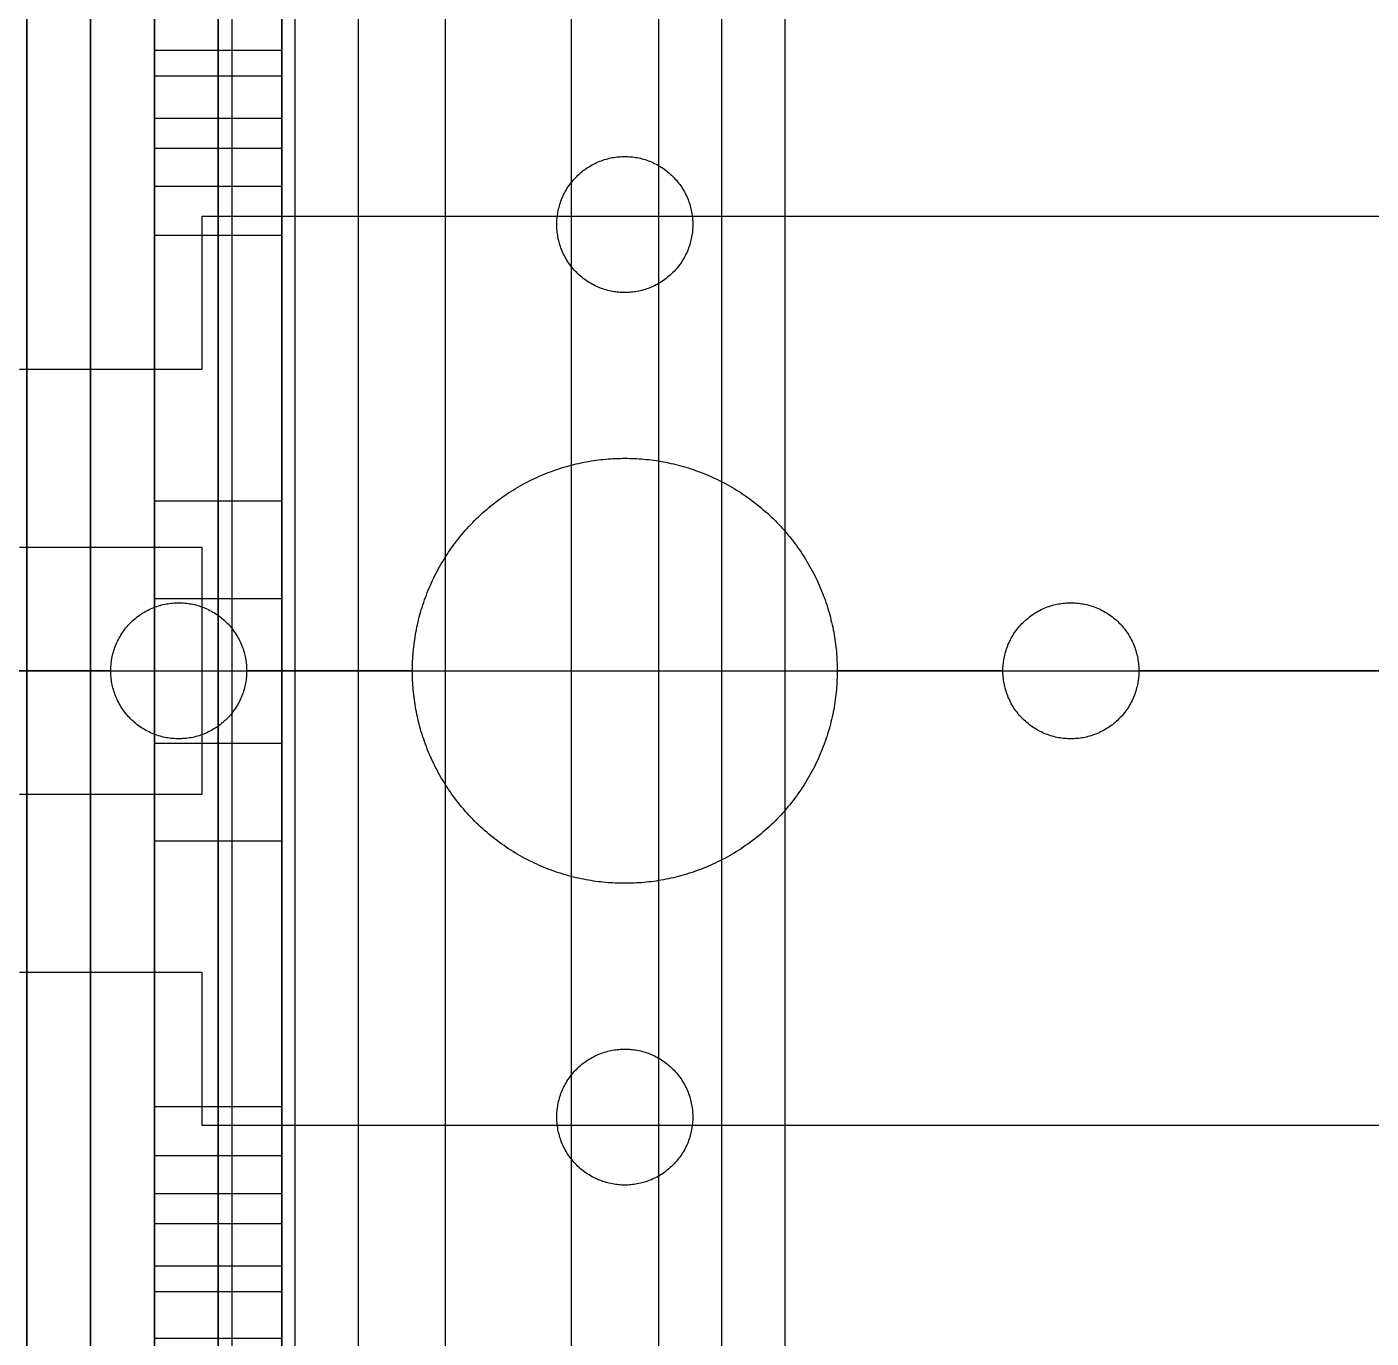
# Model space of a CAD drawing. Header units: millimetres. Extents: x -232 to 139, y -100 to 100.
# Drawn here: x -14.07 to 17.57, y -15.7 to 15.15 of the extents above; entities that cross this region are included whole.
import ezdxf

# ---------------------------------------------------------------- set-up
doc = ezdxf.new("R2010")
doc.units = ezdxf.units.MM
doc.header["$MEASUREMENT"] = 0
doc.layers.add('body', color=30, linetype='Continuous', true_color=0xff8000)

msp = doc.modelspace()

# ---------------------------------------------------------------- linework, layer by layer
at = {"layer": 'body'}
for p, q in [((-4.223, -21.7, 136.959), (-4.223, 21.7, 136.959)), ((-1.253, -21.7, 136.537), (-1.253, 21.7, 136.537)), ((-11.074, 11, 238.11), (-11.074, 12.3, 238.11)), ((-8.074, 11, 238.11), (-8.074, 12.3, 238.11)), ((-12.1, 0, -4), (-52.4, 0, -4)), ((-12.1, 0, -7), (-52.4, 0, -7)), ((-52.4, 0, -74), (130.4, 0, -74)), ((-52.4, 0, -71), (130.4, 0, -71)), ((-14.074, 0, 197.381), (-14.074, 0, 215.81)), ((-11.074, 0, 210.81), (-11.074, 0, 222.41)), ((-11.074, 0, 225.81), (-11.074, 0, 227.11)), ((-11.074, 0, 197.381), (-11.074, 0, 215.81)), ((-5, 0, -4), (-8.9, 0, -4)), ((-5, 0, -7), (-8.9, 0, -7)), ((-8.074, 0, 210.81), (-8.074, 0, 222.41)), ((-8.074, 0, 225.81), (-8.074, 0, 227.11)), ((8.9, 0, -4), (5, 0, -4)), ((8.9, 0, -7), (5, 0, -7)), ((130.4, 0, -4), (12.1, 0, -4)), ((130.4, 0, -7), (12.1, 0, -7)), ((-29.113, 0, 5), (-9.95, 0, 5)), ((-29.113, 0, 8), (-9.95, 0, 8)), ((-14.074, 0, 260.41), (-14.074, 0, 274.869)), ((-14.074, 0, 274.869), (32.492, 0, 274.869)), ((-14.074, 0, 277.869), (32.492, 0, 277.869)), ((-11.074, 0, 249.11), (-11.074, 0, 250.41)), ((-11.074, 0, 253.81), (-11.074, 0, 265.41)), ((-11.074, 0, 260.41), (-11.074, 0, 274.869)), ((-9.242, 0, 101.67), (0.795, 0, 172.247)), ((-8.074, 0, 249.11), (-8.074, 0, 250.41)), ((-8.074, 0, 253.81), (-8.074, 0, 265.41)), ((-6.271, 0, 101.248), (3.765, 0, 171.825)), ((-11.074, -12.3, 238.11), (-11.074, -11, 238.11)), ((-8.074, -12.3, 238.11), (-8.074, -11, 238.11))]:
    msp.add_line(p, q, dxfattribs=at)
for points in [[(-14.074, -33.3, 197.381), (-14.074, 0, 197.381), (-14.074, 33.3, 197.381)], [(-14.074, 33.3, 274.869), (-14.074, 0, 274.869), (-14.074, -33.3, 274.869)], [(-14.074, 33.3, 274.869), (-14.074, 0, 274.869), (-14.074, -33.3, 274.869)], [(-14.074, 33.3, 277.869), (-14.074, 0, 277.869), (-14.074, -33.3, 277.869)], [(-14.074, 33.3, 276.369), (-14.074, 0, 276.369), (-14.074, -33.3, 276.369)], [(-12.574, -33.3, 197.381), (-12.574, 0, 197.381), (-12.574, 33.3, 197.381)], [(-12.574, 33.3, 274.869), (-12.574, 0, 274.869), (-12.574, -33.3, 274.869)], [(-11.074, -33.3, 197.381), (-11.074, 0, 197.381), (-11.074, 33.3, 197.381)], [(-11.074, 33.3, 274.869), (-11.074, 0, 274.869), (-11.074, -33.3, 274.869)], [(-9.242, -27.3, 101.67), (-9.242, 0, 101.67), (-9.242, 27.3, 101.67)], [(-7.756, -27.3, 101.459), (-7.756, 0, 101.459), (-7.756, 27.3, 101.459)], [(-6.271, -27.3, 101.248), (-6.271, 0, 101.248), (-6.271, 27.3, 101.248)], [(0.795, 27.3, 172.247), (0.795, 0, 172.247), (0.795, -27.3, 172.247)], [(2.28, 27.3, 172.036), (2.28, 0, 172.036), (2.28, -27.3, 172.036)], [(3.765, 27.3, 171.825), (3.765, 0, 171.825), (3.765, -27.3, 171.825)], [(-11.074, 14.6, 251.11), (-9.574, 14.6, 251.11), (-8.074, 14.6, 251.11)], [(-11.074, 14.6, 225.11), (-9.574, 14.6, 225.11), (-8.074, 14.6, 225.11)], [(-11.074, 14, 239.81), (-9.574, 14, 239.81), (-8.074, 14, 239.81)], [(-11.074, 14, 236.41), (-9.574, 14, 236.41), (-8.074, 14, 236.41)], [(-11.074, 13, 252.71), (-9.574, 13, 252.71), (-8.074, 13, 252.71)], [(-11.074, 13, 226.71), (-9.574, 13, 226.71), (-8.074, 13, 226.71)], [(-11.074, 13, 249.51), (-9.574, 13, 249.51), (-8.074, 13, 249.51)], [(-11.074, 13, 223.51), (-9.574, 13, 223.51), (-8.074, 13, 223.51)], [(-11.074, 12.3, 238.11), (-9.574, 12.3, 238.11), (-8.074, 12.3, 238.11)], [(0, 12.1, -4), (0, 12.1, -5.5), (0, 12.1, -7)], [(-11.074, 11.4, 251.11), (-9.574, 11.4, 251.11), (-8.074, 11.4, 251.11)], [(-11.074, 11.4, 225.11), (-9.574, 11.4, 225.11), (-8.074, 11.4, 225.11)], [(-9.95, 10.7, 5), (10.75, 10.7, 5), (31.45, 10.7, 5)], [(-9.95, 7.1, 5), (-9.95, 8.9, 5), (-9.95, 10.7, 5)], [(-9.95, 10.7, 8), (10.75, 10.7, 8), (31.45, 10.7, 8)], [(-9.95, 7.1, 8), (-9.95, 8.9, 8), (-9.95, 10.7, 8)], [(-9.95, 10.7, 5), (-9.95, 10.7, 6.5), (-9.95, 10.7, 8)], [(-1.6, 10.5, -4), (-1.6, 10.5, -5.5), (-1.6, 10.5, -7)], [(1.6, 10.5, -4), (1.6, 10.5, -5.5), (1.6, 10.5, -7)], [(10.75, 10.7, 5), (10.75, 10.7, 6.5), (10.75, 10.7, 8)], [(-11.074, 10.247, 242.11), (-9.574, 10.247, 242.11), (-8.074, 10.247, 242.11)], [(-9.95, 8.9, 5), (-9.95, 8.9, 6.5), (-9.95, 8.9, 8)], [(0, 8.9, -4), (0, 8.9, -5.5), (0, 8.9, -7)], [(-14.25, 7.1, 5), (-12.1, 7.1, 5), (-9.95, 7.1, 5)], [(-14.25, 7.1, 8), (-12.1, 7.1, 8), (-9.95, 7.1, 8)], [(-12.1, 7.1, 5), (-12.1, 7.1, 6.5), (-12.1, 7.1, 8)], [(-9.95, 7.1, 5), (-9.95, 7.1, 6.5), (-9.95, 7.1, 8)], [(0, 5, -4), (0, 5, -5.5), (0, 5, -7)], [(-11.074, 4, 227.863), (-9.574, 4, 227.863), (-8.074, 4, 227.863)], [(-9.95, 2.9, 5), (-12.1, 2.9, 5), (-14.25, 2.9, 5)], [(-9.95, 2.9, 8), (-12.1, 2.9, 8), (-14.25, 2.9, 8)], [(-12.1, 2.9, 5), (-12.1, 2.9, 6.5), (-12.1, 2.9, 8)], [(-9.95, -2.9, 5), (-9.95, 0, 5), (-9.95, 2.9, 5)], [(-9.95, -2.9, 8), (-9.95, 0, 8), (-9.95, 2.9, 8)], [(-9.95, 2.9, 5), (-9.95, 2.9, 6.5), (-9.95, 2.9, 8)], [(-11.074, 1.7, 252.11), (-9.574, 1.7, 252.11), (-8.074, 1.7, 252.11)], [(-11.074, 1.7, 224.11), (-9.574, 1.7, 224.11), (-8.074, 1.7, 224.11)], [(-10.5, 1.6, -4), (-10.5, 1.6, -5.5), (-10.5, 1.6, -7)], [(10.5, 1.6, -4), (10.5, 1.6, -5.5), (10.5, 1.6, -7)], [(-14.074, 0, 215.81), (-12.574, 0, 215.81), (-11.074, 0, 215.81)], [(-11.074, 0, 210.81), (-9.574, 0, 210.81), (-8.074, 0, 210.81)], [(-11.074, 0, 253.81), (-9.574, 0, 253.81), (-8.074, 0, 253.81)], [(-11.074, 0, 250.41), (-9.574, 0, 250.41), (-8.074, 0, 250.41)], [(-9.95, 0, 5), (-9.95, 0, 6.5), (-9.95, 0, 8)], [(-5, 0, -4), (-5, 0, -5.5), (-5, 0, -7)], [(-14.074, 0, 197.381), (-12.574, 0, 197.381), (-11.074, 0, 197.381)], [(-14.074, 0, 274.869), (-12.574, 0, 274.869), (-11.074, 0, 274.869)], [(-14.074, 0, 260.41), (-12.574, 0, 260.41), (-11.074, 0, 260.41)], [(-14.074, 0, 274.869), (-14.074, 0, 276.369), (-14.074, 0, 277.869)], [(-12.1, 0, -4), (-12.1, 0, -5.5), (-12.1, 0, -7)], [(-11.074, 0, 222.41), (-9.574, 0, 222.41), (-8.074, 0, 222.41)], [(-11.074, 0, 265.41), (-9.574, 0, 265.41), (-8.074, 0, 265.41)], [(-11.074, 0, 225.81), (-9.574, 0, 225.81), (-8.074, 0, 225.81)], [(-9.242, 0, 101.67), (-7.756, 0, 101.459), (-6.271, 0, 101.248)], [(-8.9, 0, -4), (-8.9, 0, -5.5), (-8.9, 0, -7)], [(0.795, 0, 172.247), (2.28, 0, 172.036), (3.765, 0, 171.825)], [(5, 0, -4), (5, 0, -5.5), (5, 0, -7)], [(8.9, 0, -4), (8.9, 0, -5.5), (8.9, 0, -7)], [(12.1, 0, -4), (12.1, 0, -5.5), (12.1, 0, -7)], [(-11.074, -1.7, 252.11), (-9.574, -1.7, 252.11), (-8.074, -1.7, 252.11)], [(-11.074, -1.7, 224.11), (-9.574, -1.7, 224.11), (-8.074, -1.7, 224.11)], [(-10.5, -1.6, -4), (-10.5, -1.6, -5.5), (-10.5, -1.6, -7)], [(10.5, -1.6, -4), (10.5, -1.6, -5.5), (10.5, -1.6, -7)], [(-14.25, -2.9, 5), (-12.1, -2.9, 5), (-9.95, -2.9, 5)], [(-14.25, -2.9, 8), (-12.1, -2.9, 8), (-9.95, -2.9, 8)], [(-12.1, -2.9, 5), (-12.1, -2.9, 6.5), (-12.1, -2.9, 8)], [(-9.95, -2.9, 5), (-9.95, -2.9, 6.5), (-9.95, -2.9, 8)], [(-11.074, -4, 248.356), (-9.574, -4, 248.356), (-8.074, -4, 248.356)], [(0, -5, -4), (0, -5, -5.5), (0, -5, -7)], [(-9.95, -7.1, 5), (-12.1, -7.1, 5), (-14.25, -7.1, 5)], [(-9.95, -7.1, 8), (-12.1, -7.1, 8), (-14.25, -7.1, 8)], [(-12.1, -7.1, 5), (-12.1, -7.1, 6.5), (-12.1, -7.1, 8)], [(-9.95, -10.7, 5), (-9.95, -8.9, 5), (-9.95, -7.1, 5)], [(-9.95, -10.7, 8), (-9.95, -8.9, 8), (-9.95, -7.1, 8)], [(-9.95, -7.1, 5), (-9.95, -7.1, 6.5), (-9.95, -7.1, 8)], [(-9.95, -8.9, 5), (-9.95, -8.9, 6.5), (-9.95, -8.9, 8)], [(0, -8.9, -4), (0, -8.9, -5.5), (0, -8.9, -7)], [(-11.074, -10.247, 234.11), (-9.574, -10.247, 234.11), (-8.074, -10.247, 234.11)], [(31.45, -10.7, 5), (10.75, -10.7, 5), (-9.95, -10.7, 5)], [(31.45, -10.7, 8), (10.75, -10.7, 8), (-9.95, -10.7, 8)], [(-9.95, -10.7, 5), (-9.95, -10.7, 6.5), (-9.95, -10.7, 8)], [(-1.6, -10.5, -4), (-1.6, -10.5, -5.5), (-1.6, -10.5, -7)], [(1.6, -10.5, -4), (1.6, -10.5, -5.5), (1.6, -10.5, -7)], [(10.75, -10.7, 5), (10.75, -10.7, 6.5), (10.75, -10.7, 8)], [(-11.074, -11.4, 251.11), (-9.574, -11.4, 251.11), (-8.074, -11.4, 251.11)], [(-11.074, -11.4, 225.11), (-9.574, -11.4, 225.11), (-8.074, -11.4, 225.11)], [(-11.074, -12.3, 238.11), (-9.574, -12.3, 238.11), (-8.074, -12.3, 238.11)], [(0, -12.1, -4), (0, -12.1, -5.5), (0, -12.1, -7)], [(-11.074, -13, 252.71), (-9.574, -13, 252.71), (-8.074, -13, 252.71)], [(-11.074, -13, 226.71), (-9.574, -13, 226.71), (-8.074, -13, 226.71)], [(-11.074, -13, 249.51), (-9.574, -13, 249.51), (-8.074, -13, 249.51)], [(-11.074, -13, 223.51), (-9.574, -13, 223.51), (-8.074, -13, 223.51)], [(-11.074, -14, 236.41), (-9.574, -14, 236.41), (-8.074, -14, 236.41)], [(-11.074, -14, 239.81), (-9.574, -14, 239.81), (-8.074, -14, 239.81)], [(-11.074, -14.6, 251.11), (-9.574, -14.6, 251.11), (-8.074, -14.6, 251.11)], [(-11.074, -14.6, 225.11), (-9.574, -14.6, 225.11), (-8.074, -14.6, 225.11)], [(-11.074, -15.7, 238.11), (-9.574, -15.7, 238.11), (-8.074, -15.7, 238.11)]]:
    msp.add_open_spline(points, degree=2, dxfattribs=at)
at = {"layer": 'body', "extrusion": (-1, 0, 0)}
for points, weights, knots in [([(-11.074, 0, 210.81), (-11.074, 27.3, 210.81), (-11.074, 27.3, 238.11), (-11.074, 27.3, 265.41), (-11.074, 0, 265.41), (-11.074, -27.3, 265.41), (-11.074, -27.3, 238.11), (-11.074, -27.3, 210.81), (-11.074, 0, 210.81)], [1, 0.707106781187, 1, 0.707106781187, 1, 0.707106781187, 1, 0.707106781187, 1], [0, 0, 0, 30.316369, 30.316369, 60.632738, 60.632738, 90.949107, 90.949107, 121.265476, 121.265476, 121.265476]), ([(-9.574, 0, 210.81), (-9.574, 27.3, 210.81), (-9.574, 27.3, 238.11), (-9.574, 27.3, 265.41), (-9.574, 0, 265.41), (-9.574, -27.3, 265.41), (-9.574, -27.3, 238.11), (-9.574, -27.3, 210.81), (-9.574, 0, 210.81)], [1, 0.707106781187, 1, 0.707106781187, 1, 0.707106781187, 1, 0.707106781187, 1], [0, 0, 0, 30.316369, 30.316369, 60.632738, 60.632738, 90.949107, 90.949107, 121.265476, 121.265476, 121.265476]), ([(-8.074, 0, 210.81), (-8.074, 27.3, 210.81), (-8.074, 27.3, 238.11), (-8.074, 27.3, 265.41), (-8.074, 0, 265.41), (-8.074, -27.3, 265.41), (-8.074, -27.3, 238.11), (-8.074, -27.3, 210.81), (-8.074, 0, 210.81)], [1, 0.707106781187, 1, 0.707106781187, 1, 0.707106781187, 1, 0.707106781187, 1], [0, 0, 0, 30.316369, 30.316369, 60.632738, 60.632738, 90.949107, 90.949107, 121.265476, 121.265476, 121.265476]), ([(-14.074, 0, 215.81), (-14.074, -22.3, 215.81), (-14.074, -22.3, 238.11), (-14.074, -22.3, 260.41), (-14.074, 0, 260.41), (-14.074, 22.3, 260.41), (-14.074, 22.3, 238.11), (-14.074, 22.3, 215.81), (-14.074, 0, 215.81)], [1, 0.707106781187, 1, 0.707106781187, 1, 0.707106781187, 1, 0.707106781187, 1], [288.17672, 288.17672, 288.17672, 331.05946, 331.05946, 373.942199, 373.942199, 416.824939, 416.824939, 459.707679, 459.707679, 459.707679]), ([(-12.574, 0, 215.81), (-12.574, -22.3, 215.81), (-12.574, -22.3, 238.11), (-12.574, -22.3, 260.41), (-12.574, 0, 260.41), (-12.574, 22.3, 260.41), (-12.574, 22.3, 238.11), (-12.574, 22.3, 215.81), (-12.574, 0, 215.81)], [1, 0.707106781187, 1, 0.707106781187, 1, 0.707106781187, 1, 0.707106781187, 1], [288.17672, 288.17672, 288.17672, 331.05946, 331.05946, 373.942199, 373.942199, 416.824939, 416.824939, 459.707679, 459.707679, 459.707679]), ([(-11.074, 0, 215.81), (-11.074, -22.3, 215.81), (-11.074, -22.3, 238.11), (-11.074, -22.3, 260.41), (-11.074, 0, 260.41), (-11.074, 22.3, 260.41), (-11.074, 22.3, 238.11), (-11.074, 22.3, 215.81), (-11.074, 0, 215.81)], [1, 0.707106781187, 1, 0.707106781187, 1, 0.707106781187, 1, 0.707106781187, 1], [288.17672, 288.17672, 288.17672, 331.05946, 331.05946, 373.942199, 373.942199, 416.824939, 416.824939, 459.707679, 459.707679, 459.707679]), ([(-11.074, -15.7, 238.11), (-11.074, -15.7, 239.81), (-11.074, -14, 239.81), (-11.074, -12.3, 239.81), (-11.074, -12.3, 238.11), (-11.074, -12.3, 236.41), (-11.074, -14, 236.41), (-11.074, -15.7, 236.41), (-11.074, -15.7, 238.11)], [0.999999860338, 0.707106851018, 1, 0.707106781187, 1, 0.707106781187, 1, 0.707106851018, 0.999999860338], [226.477868, 226.477868, 226.477868, 229.148222, 229.148222, 231.818576, 231.818576, 234.48893, 234.48893, 237.159283, 237.159283, 237.159283])]:
    msp.add_rational_spline(points, weights, degree=2, knots=knots, dxfattribs=at)
at = {"layer": 'body', "extrusion": (-1, 5.22458e-16, 4.96335e-15)}
msp.add_rational_spline([(-11.074, 15.7, 238.11), (-11.074, 15.7, 236.41), (-11.074, 14, 236.41), (-11.074, 12.3, 236.41), (-11.074, 12.3, 238.11), (-11.074, 12.3, 239.81), (-11.074, 14, 239.81), (-11.074, 15.7, 239.81), (-11.074, 15.7, 238.11)], [0.999999860338, 0.707106851018, 1, 0.707106781187, 1, 0.707106781187, 1, 0.707106781187, 1], degree=2, knots=[205.115038, 205.115038, 205.115038, 207.785392, 207.785392, 210.455746, 210.455746, 213.126099, 213.126099, 215.796453, 215.796453, 215.796453], dxfattribs=at)
at = {"layer": 'body', "extrusion": (-1, 5.22458e-16, 7.05318e-15)}
msp.add_rational_spline([(-8.074, 15.7, 238.11), (-8.074, 15.7, 236.41), (-8.074, 14, 236.41), (-8.074, 12.3, 236.41), (-8.074, 12.3, 238.11), (-8.074, 12.3, 239.81), (-8.074, 14, 239.81), (-8.074, 15.7, 239.81), (-8.074, 15.7, 238.11)], [0.999999860338, 0.707106851018, 1, 0.707106781187, 1, 0.707106781187, 1, 0.707106781187, 1], degree=2, knots=[205.115038, 205.115038, 205.115038, 207.785392, 207.785392, 210.455746, 210.455746, 213.126099, 213.126099, 215.796453, 215.796453, 215.796453], dxfattribs=at)
at = {"layer": 'body', "extrusion": (1, -9.35848e-22, 5.55112e-15)}
for points in [[(-11.074, 13, 252.71), (-11.074, 14.6, 252.71), (-11.074, 14.6, 251.11), (-11.074, 14.6, 249.51), (-11.074, 13, 249.51), (-11.074, 11.4, 249.51), (-11.074, 11.4, 251.11), (-11.074, 11.4, 252.71), (-11.074, 13, 252.71)], [(-11.074, -13, 252.71), (-11.074, -11.4, 252.71), (-11.074, -11.4, 251.11), (-11.074, -11.4, 249.51), (-11.074, -13, 249.51), (-11.074, -14.6, 249.51), (-11.074, -14.6, 251.11), (-11.074, -14.6, 252.71), (-11.074, -13, 252.71)], [(-11.074, -13, 226.71), (-11.074, -11.4, 226.71), (-11.074, -11.4, 225.11), (-11.074, -11.4, 223.51), (-11.074, -13, 223.51), (-11.074, -14.6, 223.51), (-11.074, -14.6, 225.11), (-11.074, -14.6, 226.71), (-11.074, -13, 226.71)]]:
    msp.add_rational_spline(points, [1, 0.707106781187, 1, 0.707106781187, 1, 0.707106781187, 1, 0.707106851018, 0.999999860338], degree=2, knots=[0, 0, 0, 2.513274, 2.513274, 5.026549, 5.026549, 7.539823, 7.539823, 10.053096, 10.053096, 10.053096], dxfattribs=at)
at = {"layer": 'body', "extrusion": (-1, -9.35848e-22, -5.55112e-15)}
msp.add_rational_spline([(-11.074, 13, 226.71), (-11.074, 14.6, 226.71), (-11.074, 14.6, 225.11), (-11.074, 14.6, 223.51), (-11.074, 13, 223.51), (-11.074, 11.4, 223.51), (-11.074, 11.4, 225.11), (-11.074, 11.4, 226.71), (-11.074, 13, 226.71)], [0.999999860338, 0.707106851018, 1, 0.707106781187, 1, 0.707106781187, 1, 0.707106781187, 1], degree=2, knots=[0, 0, 0, 2.513274, 2.513274, 5.026548, 5.026548, 7.539822, 7.539822, 10.053096, 10.053096, 10.053096], dxfattribs=at)
at = {"layer": 'body', "extrusion": (1, -1.31019e-21, 7.77156e-15)}
for points in [[(-8.074, 13, 252.71), (-8.074, 14.6, 252.71), (-8.074, 14.6, 251.11), (-8.074, 14.6, 249.51), (-8.074, 13, 249.51), (-8.074, 11.4, 249.51), (-8.074, 11.4, 251.11), (-8.074, 11.4, 252.71), (-8.074, 13, 252.71)], [(-8.074, -13, 252.71), (-8.074, -11.4, 252.71), (-8.074, -11.4, 251.11), (-8.074, -11.4, 249.51), (-8.074, -13, 249.51), (-8.074, -14.6, 249.51), (-8.074, -14.6, 251.11), (-8.074, -14.6, 252.71), (-8.074, -13, 252.71)], [(-8.074, -13, 226.71), (-8.074, -11.4, 226.71), (-8.074, -11.4, 225.11), (-8.074, -11.4, 223.51), (-8.074, -13, 223.51), (-8.074, -14.6, 223.51), (-8.074, -14.6, 225.11), (-8.074, -14.6, 226.71), (-8.074, -13, 226.71)]]:
    msp.add_rational_spline(points, [1, 0.707106781187, 1, 0.707106781187, 1, 0.707106781187, 1, 0.707106851018, 0.999999860338], degree=2, knots=[0, 0, 0, 2.513274, 2.513274, 5.026549, 5.026549, 7.539823, 7.539823, 10.053096, 10.053096, 10.053096], dxfattribs=at)
at = {"layer": 'body', "extrusion": (1, 0, 7.77156e-15)}
msp.add_rational_spline([(-8.074, 13, 226.71), (-8.074, 14.6, 226.71), (-8.074, 14.6, 225.11), (-8.074, 14.6, 223.51), (-8.074, 13, 223.51), (-8.074, 11.4, 223.51), (-8.074, 11.4, 225.11), (-8.074, 11.4, 226.71), (-8.074, 13, 226.71)], [1, 0.707106781187, 1, 0.707106781187, 1, 0.707106781187, 1, 0.707106781187, 1], degree=2, knots=[0, 0, 0, 2.513274, 2.513274, 5.026548, 5.026548, 7.539822, 7.539822, 10.053096, 10.053096, 10.053096], dxfattribs=at)
at = {"layer": 'body'}
for points, knots in [([(1.6, 10.5, -4), (1.6, 12.1, -4), (0, 12.1, -4), (-1.6, 12.1, -4), (-1.6, 10.5, -4), (-1.6, 8.9, -4), (0, 8.9, -4), (1.6, 8.9, -4), (1.6, 10.5, -4)], [41.469023, 41.469023, 41.469023, 43.982297, 43.982297, 46.495571, 46.495571, 49.008845, 49.008845, 51.52212, 51.52212, 51.52212]), ([(1.6, 10.5, -7), (1.6, 12.1, -7), (0, 12.1, -7), (-1.6, 12.1, -7), (-1.6, 10.5, -7), (-1.6, 8.9, -7), (0, 8.9, -7), (1.6, 8.9, -7), (1.6, 10.5, -7)], [41.469023, 41.469023, 41.469023, 43.982297, 43.982297, 46.495571, 46.495571, 49.008845, 49.008845, 51.52212, 51.52212, 51.52212]), ([(1.6, 10.5, -5.5), (1.6, 12.1, -5.5), (0, 12.1, -5.5), (-1.6, 12.1, -5.5), (-1.6, 10.5, -5.5), (-1.6, 8.9, -5.5), (0, 8.9, -5.5), (1.6, 8.9, -5.5), (1.6, 10.5, -5.5)], [41.469023, 41.469023, 41.469023, 43.982297, 43.982297, 46.495571, 46.495571, 49.008845, 49.008845, 51.52212, 51.52212, 51.52212]), ([(5, 0, -4), (5, 5, -4), (0, 5, -4), (-5, 5, -4), (-5, 0, -4), (-5, -5, -4), (0, -5, -4), (5, -5, -4), (5, 0, -4)], [0, 0, 0, 7.853982, 7.853982, 15.707963, 15.707963, 23.561945, 23.561945, 31.415927, 31.415927, 31.415927]), ([(5, 0, -7), (5, 5, -7), (0, 5, -7), (-5, 5, -7), (-5, 0, -7), (-5, -5, -7), (0, -5, -7), (5, -5, -7), (5, 0, -7)], [0, 0, 0, 7.853982, 7.853982, 15.707963, 15.707963, 23.561945, 23.561945, 31.415927, 31.415927, 31.415927]), ([(5, 0, -5.5), (5, 5, -5.5), (0, 5, -5.5), (-5, 5, -5.5), (-5, 0, -5.5), (-5, -5, -5.5), (0, -5, -5.5), (5, -5, -5.5), (5, 0, -5.5)], [0, 0, 0, 7.853982, 7.853982, 15.707963, 15.707963, 23.561945, 23.561945, 31.415927, 31.415927, 31.415927]), ([(-8.9, 0, -4), (-8.9, 1.6, -4), (-10.5, 1.6, -4), (-12.1, 1.6, -4), (-12.1, 0, -4), (-12.1, -1.6, -4), (-10.5, -1.6, -4), (-8.9, -1.6, -4), (-8.9, 0, -4)], [61.575216, 61.575216, 61.575216, 64.08849, 64.08849, 66.601764, 66.601764, 69.115038, 69.115038, 71.628313, 71.628313, 71.628313]), ([(-8.9, 0, -7), (-8.9, 1.6, -7), (-10.5, 1.6, -7), (-12.1, 1.6, -7), (-12.1, 0, -7), (-12.1, -1.6, -7), (-10.5, -1.6, -7), (-8.9, -1.6, -7), (-8.9, 0, -7)], [61.575216, 61.575216, 61.575216, 64.08849, 64.08849, 66.601764, 66.601764, 69.115038, 69.115038, 71.628313, 71.628313, 71.628313]), ([(-8.9, 0, -5.5), (-8.9, 1.6, -5.5), (-10.5, 1.6, -5.5), (-12.1, 1.6, -5.5), (-12.1, 0, -5.5), (-12.1, -1.6, -5.5), (-10.5, -1.6, -5.5), (-8.9, -1.6, -5.5), (-8.9, 0, -5.5)], [61.575216, 61.575216, 61.575216, 64.08849, 64.08849, 66.601764, 66.601764, 69.115038, 69.115038, 71.628313, 71.628313, 71.628313]), ([(12.1, 0, -4), (12.1, 1.6, -4), (10.5, 1.6, -4), (8.9, 1.6, -4), (8.9, 0, -4), (8.9, -1.6, -4), (10.5, -1.6, -4), (12.1, -1.6, -4), (12.1, 0, -4)], [51.52212, 51.52212, 51.52212, 54.035394, 54.035394, 56.548668, 56.548668, 59.061942, 59.061942, 61.575216, 61.575216, 61.575216]), ([(12.1, 0, -7), (12.1, 1.6, -7), (10.5, 1.6, -7), (8.9, 1.6, -7), (8.9, 0, -7), (8.9, -1.6, -7), (10.5, -1.6, -7), (12.1, -1.6, -7), (12.1, 0, -7)], [51.52212, 51.52212, 51.52212, 54.035394, 54.035394, 56.548668, 56.548668, 59.061942, 59.061942, 61.575216, 61.575216, 61.575216]), ([(12.1, 0, -5.5), (12.1, 1.6, -5.5), (10.5, 1.6, -5.5), (8.9, 1.6, -5.5), (8.9, 0, -5.5), (8.9, -1.6, -5.5), (10.5, -1.6, -5.5), (12.1, -1.6, -5.5), (12.1, 0, -5.5)], [51.52212, 51.52212, 51.52212, 54.035394, 54.035394, 56.548668, 56.548668, 59.061942, 59.061942, 61.575216, 61.575216, 61.575216]), ([(1.6, -10.5, -4), (1.6, -8.9, -4), (0, -8.9, -4), (-1.6, -8.9, -4), (-1.6, -10.5, -4), (-1.6, -12.1, -4), (0, -12.1, -4), (1.6, -12.1, -4), (1.6, -10.5, -4)], [31.415927, 31.415927, 31.415927, 33.929201, 33.929201, 36.442475, 36.442475, 38.955749, 38.955749, 41.469023, 41.469023, 41.469023]), ([(1.6, -10.5, -7), (1.6, -8.9, -7), (0, -8.9, -7), (-1.6, -8.9, -7), (-1.6, -10.5, -7), (-1.6, -12.1, -7), (0, -12.1, -7), (1.6, -12.1, -7), (1.6, -10.5, -7)], [31.415927, 31.415927, 31.415927, 33.929201, 33.929201, 36.442475, 36.442475, 38.955749, 38.955749, 41.469023, 41.469023, 41.469023]), ([(1.6, -10.5, -5.5), (1.6, -8.9, -5.5), (0, -8.9, -5.5), (-1.6, -8.9, -5.5), (-1.6, -10.5, -5.5), (-1.6, -12.1, -5.5), (0, -12.1, -5.5), (1.6, -12.1, -5.5), (1.6, -10.5, -5.5)], [31.415927, 31.415927, 31.415927, 33.929201, 33.929201, 36.442475, 36.442475, 38.955749, 38.955749, 41.469023, 41.469023, 41.469023])]:
    msp.add_rational_spline(points, [1, 0.707106781187, 1, 0.707106781187, 1, 0.707106781187, 1, 0.707106781187, 1], degree=2, knots=knots, dxfattribs=at)
at = {"layer": 'body', "extrusion": (1, 0, 0)}
for points in [[(-11.074, 10.247, 242.11), (-11.074, 14.247, 231.863), (-11.074, 4, 227.863), (-11.074, -6.247, 223.863), (-11.074, -10.247, 234.11), (-11.074, -14.247, 244.356), (-11.074, -4, 248.356), (-11.074, 6.247, 252.356), (-11.074, 10.247, 242.11)], [(-9.574, 10.247, 242.11), (-9.574, 14.247, 231.863), (-9.574, 4, 227.863), (-9.574, -6.247, 223.863), (-9.574, -10.247, 234.11), (-9.574, -14.247, 244.356), (-9.574, -4, 248.356), (-9.574, 6.247, 252.356), (-9.574, 10.247, 242.11)], [(-8.074, 10.247, 242.11), (-8.074, 14.247, 231.863), (-8.074, 4, 227.863), (-8.074, -6.247, 223.863), (-8.074, -10.247, 234.11), (-8.074, -14.247, 244.356), (-8.074, -4, 248.356), (-8.074, 6.247, 252.356), (-8.074, 10.247, 242.11)]]:
    msp.add_rational_spline(points, [1, 0.707106781187, 1, 0.707106781187, 1, 0.707106781187, 1, 0.707106781187, 1], degree=2, knots=[121.265476, 121.265476, 121.265476, 138.544236, 138.544236, 155.822996, 155.822996, 173.101755, 173.101755, 190.380515, 190.380515, 190.380515], dxfattribs=at)
at = {"layer": 'body', "extrusion": (-1, -4.3674e-30, 5.22458e-16)}
msp.add_rational_spline([(-11.074, 0, 253.81), (-11.074, 1.7, 253.81), (-11.074, 1.7, 252.11), (-11.074, 1.7, 250.41), (-11.074, 0, 250.41), (-11.074, -1.7, 250.41), (-11.074, -1.7, 252.11), (-11.074, -1.7, 253.81), (-11.074, 0, 253.81)], [1, 0.707106781187, 1, 0.707106781187, 1, 0.707106781187, 1, 0.707106851018, 0.999999860338], degree=2, knots=[215.796453, 215.796453, 215.796453, 218.466807, 218.466807, 221.137161, 221.137161, 223.807515, 223.807515, 226.477868, 226.477868, 226.477868], dxfattribs=at)
at = {"layer": 'body', "extrusion": (-1, 5.22457e-16, 4.96335e-15)}
msp.add_rational_spline([(-11.074, 0, 222.41), (-11.074, -1.7, 222.41), (-11.074, -1.7, 224.11), (-11.074, -1.7, 225.81), (-11.074, 0, 225.81), (-11.074, 1.7, 225.81), (-11.074, 1.7, 224.11), (-11.074, 1.7, 222.41), (-11.074, 0, 222.41)], [1, 0.707106781187, 1, 0.707106781187, 1, 0.707106781187, 1, 0.707106851018, 0.999999860338], degree=2, knots=[237.159283, 237.159283, 237.159283, 239.829637, 239.829637, 242.499991, 242.499991, 245.170345, 245.170345, 247.840698, 247.840698, 247.840698], dxfattribs=at)
at = {"layer": 'body', "extrusion": (-1, -5.67761e-29, 6.79195e-15)}
msp.add_rational_spline([(-8.074, 0, 253.81), (-8.074, 1.7, 253.81), (-8.074, 1.7, 252.11), (-8.074, 1.7, 250.41), (-8.074, 0, 250.41), (-8.074, -1.7, 250.41), (-8.074, -1.7, 252.11), (-8.074, -1.7, 253.81), (-8.074, 0, 253.81)], [1, 0.707106781187, 1, 0.707106781187, 1, 0.707106781187, 1, 0.707106851018, 0.999999860338], degree=2, knots=[215.796453, 215.796453, 215.796453, 218.466807, 218.466807, 221.137161, 221.137161, 223.807515, 223.807515, 226.477868, 226.477868, 226.477868], dxfattribs=at)
at = {"layer": 'body', "extrusion": (-1, -6.11435e-29, 7.31441e-15)}
msp.add_rational_spline([(-8.074, 0, 222.41), (-8.074, -1.7, 222.41), (-8.074, -1.7, 224.11), (-8.074, -1.7, 225.81), (-8.074, 0, 225.81), (-8.074, 1.7, 225.81), (-8.074, 1.7, 224.11), (-8.074, 1.7, 222.41), (-8.074, 0, 222.41)], [1, 0.707106781187, 1, 0.707106781187, 1, 0.707106781187, 1, 0.707106781187, 1], degree=2, knots=[237.159283, 237.159283, 237.159283, 239.829637, 239.829637, 242.499991, 242.499991, 245.170345, 245.170345, 247.840698, 247.840698, 247.840698], dxfattribs=at)
at = {"layer": 'body', "extrusion": (-1, -6.79195e-15, 1.4194e-29)}
msp.add_rational_spline([(-8.074, -15.7, 238.11), (-8.074, -15.7, 239.81), (-8.074, -14, 239.81), (-8.074, -12.3, 239.81), (-8.074, -12.3, 238.11), (-8.074, -12.3, 236.41), (-8.074, -14, 236.41), (-8.074, -15.7, 236.41), (-8.074, -15.7, 238.11)], [0.999999860338, 0.707106851018, 1, 0.707106781187, 1, 0.707106781187, 1, 0.707106851018, 0.999999860338], degree=2, knots=[226.477868, 226.477868, 226.477868, 229.148222, 229.148222, 231.818576, 231.818576, 234.48893, 234.48893, 237.159283, 237.159283, 237.159283], dxfattribs=at)

doc.saveas('drawing.dxf')
